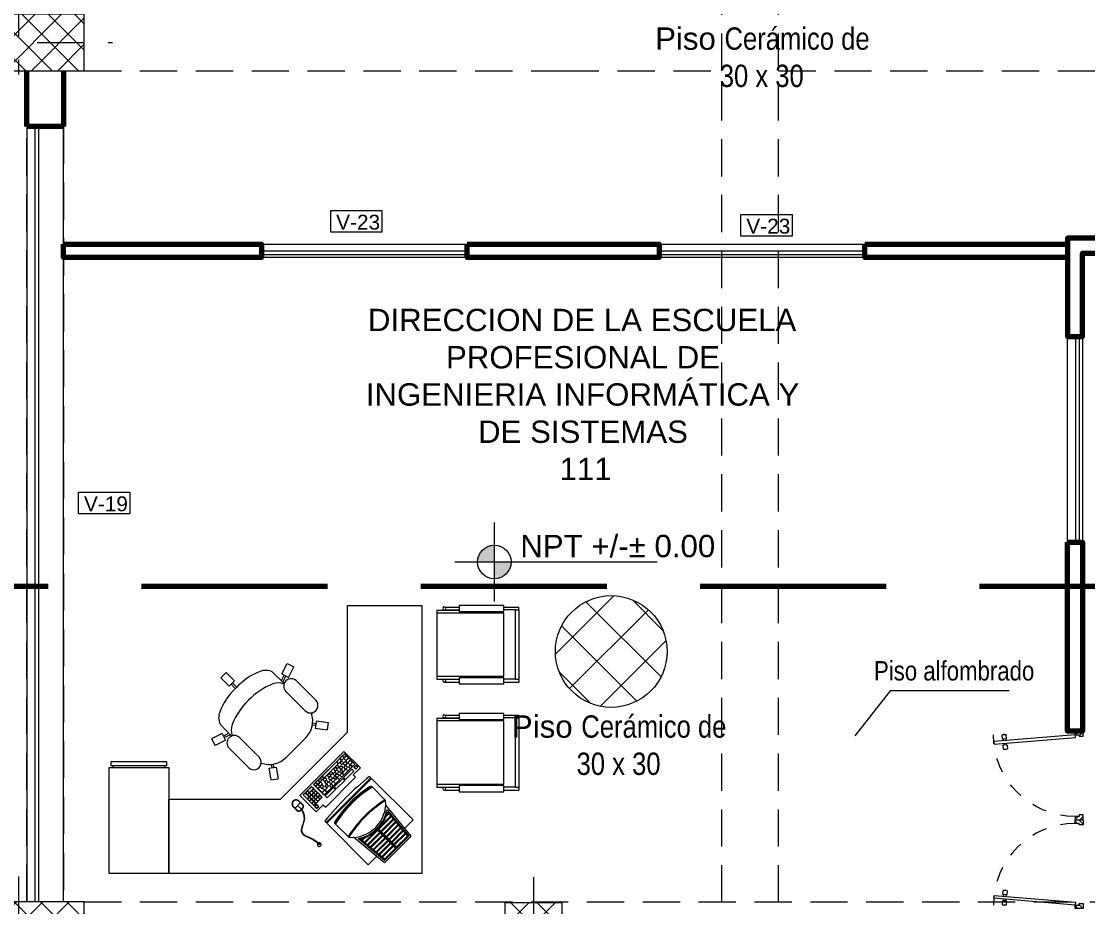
# Model space of a CAD drawing. Header units: inches. Extents: x 140 to 978, y -82 to 38.
# Drawn here: x 612.75 to 619.91, y 2.63 to 8.57 of the extents above; entities that cross this region are included whole.
import ezdxf

# ---------------------------------------------------------------- set-up
doc = ezdxf.new("R2010")
doc.units = ezdxf.units.IN
doc.header["$MEASUREMENT"] = 0
for name, pattern in [('CONTINUA', [0]), ('DASHDOT2', [12.7, 6.35, -3.175, 0, -3.175]), ('DASHED', [0.75, 0.5, -0.25]), ('DASHED2', [0.375, 0.25, -0.125])]:
    doc.linetypes.add(name, pattern=pattern)
doc.layers.get('0').update_dxf_attribs({"lineweight": 0})
for name, color, linetype, lineweight in [('UNSAAC-COLUMNA', 24, 'Continuous', 0), ('UNSAAC-COTA', 48, 'Continuous', 0), ('UNSAAC-EJE COLUMNA', 22, 'DASHDOT2', 0), ('UNSAAC-FACHADA(2DO PLANO)', 7, 'Continuous', 30), ('UNSAAC-LINEA DE CORTE', 7, 'Continuous', 70), ('UNSAAC-LLAMADOS', 88, 'Continuous', 0), ('UNSAAC-MUEBLE', 254, 'Continuous', 0), ('UNSAAC-MURETE', 146, 'Continuous', 20), ('UNSAAC-MUROS', 7, 'Continuous', 70), ('UNSAAC-PROYECCIONES', 38, 'DASHED2', 0), ('UNSAAC-TEXTOS', 250, 'Continuous', 0), ('UNSAAC-TEXTURAS', 250, 'Continuous', 0), ('UNSAAC-VANOS', 24, 'Continuous', 0)]:
    doc.layers.add(name, color=color, linetype=linetype, lineweight=lineweight)
doc.styles.add('5mm', font='GOTHIC.TTF', dxfattribs={"height": 5})
doc.styles.add('narrow', font='')
doc.styles.get("Standard").update_dxf_attribs({"font": 'arial.ttf'})
doc.styles.get('narrow').set_extended_font_data('Arial Narrow', italic=True)
doc.dimstyles.new('1EN75', dxfattribs={"dimtxt": 0.15, "dimasz": 0.06, "dimexe": 0.1, "dimexo": 0.15, "dimgap": 0.025, "dimtad": 1, "dimzin": 1, "dimdsep": 46, "dimtxsty": 'narrow', "dimblk": 'DOT', "dimcen": 0.1, "dimclrd": 256, "dimclre": 256, "dimclrt": 256, "dimaunit": 1, "dimadec": 3, "dimazin": 0, "dimtfac": 1, "dimtmove": 2, "dimatfit": 3, "dimldrblk": 'ARCHTICK', "dimfxl": 0.3, "dimfxlon": 1, "dimtolj": 1, "dimtzin": 0, "dimlwd": 0, "dimlwe": 0, "dimarcsym": 0})

# ---------------------------------------------------------------- blocks, each defined once
blk = doc.blocks.new('PRTX80')
at = {"layer": 'UNSAAC-TEXTOS'}
h = blk.add_hatch(dxfattribs=at)
h.set_pattern_fill('ANSI31', color=256, scale=0.01, style=0)
h.set_pattern_definition([(45, (-1.629623, -4.234902), (-0.02245064, 0.02245064), [])])
h.paths.add_polyline_path([(-0.755, 0.036), (-0.8, 0.036), (-0.8, -0.036), (-0.7685, -0.036), (-0.7685, 0), (-0.755, 0)])
h.paths.add_polyline_path([(0, 0.036), (-0.045, 0.036), (-0.045, 0), (-0.0315, 0), (-0.0315, -0.036), (0, -0.036)])
at = {"layer": 'UNSAAC-PROYECCIONES', "ltscale": 0.15}
blk.add_arc((-0.0315, -0.036), 0.737, 180, 270, dxfattribs=at)
at = {"layer": 'UNSAAC-TEXTOS'}
for p, q in [((-0.1655, -0.662), (-0.1661, -0.6694)), ((-0.1623, -0.6698), (-0.1661, -0.6694)), ((-0.1617, -0.6623), (-0.1655, -0.662)), ((-0.1608, -0.6511), (-0.1633, -0.681)), ((-0.1268, -0.6501), (-0.1567, -0.6476)), ((-0.1237, -0.6579), (-0.1256, -0.6803)), ((-0.1234, -0.6542), (-0.1237, -0.6579)), ((-0.1084, -0.6592), (-0.1237, -0.6579)), ((-0.0835, -0.6613), (-0.0682, -0.6625)), ((-0.0682, -0.6625), (-0.07, -0.685)), ((-0.0679, -0.6588), (-0.0682, -0.6625)), ((-0.0638, -0.6554), (-0.0339, -0.6579)), ((-0.0305, -0.6619), (-0.033, -0.6918)), ((-0.0314, -0.6731), (-0.0277, -0.6734)), ((-0.0277, -0.6734), (-0.0283, -0.6809)), ((-0.13, -0.6875), (-0.1599, -0.685)), ((-0.1256, -0.6803), (-0.1259, -0.6841)), ((-0.1103, -0.6816), (-0.1256, -0.6803)), ((-0.0854, -0.6837), (-0.07, -0.685)), ((-0.07, -0.685), (-0.0704, -0.6887)), ((-0.0669, -0.6927), (-0.037, -0.6952)), ((-0.032, -0.6806), (-0.0283, -0.6809))]:
    blk.add_line(p, q, dxfattribs=at)
for points in [[(-0.8, 0.036), (-0.755, 0.036), (-0.755, 0), (-0.7685, 0), (-0.7685, -0.036), (-0.8, -0.036), (-0.8, 0.036)], [(-0.045, 0.036), (0, 0.036), (0, -0.036), (-0.0315, -0.036), (-0.0315, 0), (-0.045, 0), (-0.045, 0.036)]]:
    blk.add_lwpolyline(points, dxfattribs=at)
blk.add_lwpolyline([(-0.0564, -0.0339), (-0.0315, -0.036), (-0.0925, -0.77), (-0.1175, -0.768)], close=True, dxfattribs=at)
for centre, start, end in [((-0.1571, -0.6514), 85.24616, 175.24616), ((-0.1272, -0.6539), 355.24616, 85.24616), ((-0.0641, -0.6591), 85.24616, 175.24616), ((-0.0342, -0.6616), 355.24616, 85.24616), ((-0.1595, -0.6813), 175.24616, 265.24616), ((-0.1296, -0.6838), 265.24616, 355.24616), ((-0.0666, -0.689), 175.24616, 265.24616), ((-0.0367, -0.6915), 265.24616, 355.24616)]:
    blk.add_arc(centre, 0.00375, start, end, dxfattribs=at)
blk = doc.blocks.new('A$C1DC20D96')
at = {"layer": 'UNSAAC-MUEBLE', "xscale": -1.167239801663273, "yscale": 1.167239801663273, "zscale": 1.167239801663273, "rotation": 180}
blk.add_blockref('PRTX80', (0, 0.034), dxfattribs=at)
blk = doc.blocks.new('c3')
at = {"layer": 'UNSAAC-TEXTURAS'}
h = blk.add_hatch(dxfattribs=at)
h.set_pattern_fill('ANSI37', color=256)
h.set_pattern_definition([(45, (-850.00334, -183.11182), (-0.088388348, 0.088388348), []), (135, (-850.00334, -183.11182), (-0.088388348, -0.088388348), [])])
h.paths.add_polyline_path([(0.1875, 0.43), (0, 0.43), (0, 0.215), (0.1875, 0.215)])
h.paths.add_polyline_path([(0.38, 0.3892), (0.375, 0.43), (0.1875, 0.43), (0.1875, 0.215), (0.38, 0.215)])
h.paths.add_polyline_path([(0.38, 0.215), (0.1875, 0.215), (0.1875, 0), (0.38, 0)])
h.paths.add_polyline_path([(0.1875, 0.215), (0, 0.215), (0, 0.0992), (0, 0), (0.1875, 0)])
at = {"layer": 'UNSAAC-COLUMNA'}
blk.add_lwpolyline([(0, 0.43), (0.38, 0.43), (0.38, 0), (0, 0)], close=True, dxfattribs=at)
at = {"layer": 'UNSAAC-EJE COLUMNA', "ltscale": 0.05}
for p, q in [((0.19, 0.6), (0.19, -0.17)), ((0.545, 0.215), (-0.17, 0.215))]:
    blk.add_line(p, q, dxfattribs=at)
blk = doc.blocks.new('cs1')
at = {"layer": 'UNSAAC-TEXTURAS'}
h = blk.add_hatch(dxfattribs=at)
h.set_pattern_fill('ANSI37', color=256)
h.paths.add_polyline_path([(850.0083, 169.826), (850.1983, 169.826), (850.1983, 170.266), (850.0083, 170.266)])
h.paths.add_polyline_path([(850.1983, 169.826), (850.3883, 169.826), (850.3883, 170.266), (850.1983, 170.266)])
h.paths.add_polyline_path([(850.3883, 169.826), (850.1983, 169.826), (850.1983, 169.386), (850.3883, 169.386)])
h.paths.add_polyline_path([(850.1983, 169.826), (850.0083, 169.826), (850.0083, 169.386), (850.1983, 169.386)])
at = {"layer": 'UNSAAC-COLUMNA'}
blk.add_lwpolyline([(850.3883, 169.386), (850.3883, 170.266), (850.0083, 170.266), (850.0083, 169.386)], close=True, dxfattribs=at)
at = {"layer": 'UNSAAC-EJE COLUMNA', "ltscale": 0.05}
for p, q in [((850.1983, 170.436), (850.1983, 169.196)), ((850.5583, 169.826), (849.8283, 169.826))]:
    blk.add_line(p, q, dxfattribs=at)
blk = doc.blocks.new('_Dot')
at = {"color": 0, "linetype": 'ByBlock', "lineweight": -2}
blk.add_line((-0.5, 0), (-1, 0), dxfattribs=at)
at = {"color": 0, "linetype": 'ByBlock', "const_width": 0.5}
blk.add_lwpolyline([(-0.25, 0, 1), (0.25, 0, 1)], format="xyb", close=True, dxfattribs=at)
blk = doc.blocks.new('*D774')
at = {"layer": 'Defpoints', "color": 0, "transparency": 16777216}
for p in [(607.3048, 7.8642), (612.7852, 7.8642), (612.2895, 2.6592)]:
    blk.add_point(p, dxfattribs=at)
at = {"layer": 'UNSAAC-COTA', "lineweight": 0, "transparency": 16777216}
for p, q in [((607.6048, 7.8642), (607.2048, 7.8642)), ((607.3048, 2.7192), (607.3048, 7.8042)), ((607.6048, 2.6592), (607.2048, 2.6592))]:
    blk.add_line(p, q, dxfattribs=at)
at = {"layer": 'UNSAAC-COTA', "lineweight": 0, "transparency": 16777216, "xscale": 0.06, "yscale": 0.06, "zscale": 0.06}
for p, rotation in [((607.3048, 7.8642), 90), ((607.3048, 2.6592), 270)]:
    blk.add_blockref('_Dot', p, dxfattribs=dict(at, rotation=rotation))
at = {"layer": 'UNSAAC-COTA', "transparency": 16777216, "insert": (607.2032, 5.2617), "char_height": 0.15, "attachment_point": 5, "rotation": 90, "style": 'narrow'}
blk.add_mtext('\\A1;5.21', dxfattribs=at)
blk = doc.blocks.new('_ArchTick')
at = {"layer": 'UNSAAC-FACHADA(2DO PLANO)', "color": 0, "const_width": 0.15}
blk.add_lwpolyline([(-0.5, -0.5), (0.5, 0.5)], dxfattribs=at)
blk = doc.blocks.new('*D775')
at = {"layer": 'Defpoints', "color": 0, "transparency": 16777216}
for p in [(607.3048, 8.2392), (612.2895, 8.2392), (612.7852, 7.8642)]:
    blk.add_point(p, dxfattribs=at)
at = {"layer": 'UNSAAC-COTA', "lineweight": 0, "transparency": 16777216}
for p, q in [((607.6048, 8.2392), (607.2048, 8.2392)), ((607.3048, 7.9242), (607.3048, 8.1792)), ((607.6048, 7.8642), (607.2048, 7.8642))]:
    blk.add_line(p, q, dxfattribs=at)
at = {"layer": 'UNSAAC-COTA', "lineweight": 0, "transparency": 16777216, "xscale": 0.06, "yscale": 0.06, "zscale": 0.06}
for p, rotation in [((607.3048, 8.2392), 90), ((607.3048, 7.8642), 270)]:
    blk.add_blockref('_Dot', p, dxfattribs=dict(at, rotation=rotation))
at = {"layer": 'UNSAAC-COTA', "transparency": 16777216, "insert": (607.2032, 8.0517), "char_height": 0.15, "attachment_point": 5, "rotation": 90, "style": 'narrow'}
blk.add_mtext('\\A1;0.38', dxfattribs=at)
blk = doc.blocks.new('*D724')
at = {"layer": 'Defpoints', "color": 0, "transparency": 16777216}
for p in [(605.9048, 22.4692), (617.4452, 22.4692), (615.9952, -11.5008)]:
    blk.add_point(p, dxfattribs=at)
at = {"layer": 'UNSAAC-COTA', "lineweight": 0, "transparency": 16777216}
for p, q in [((606.2048, 22.4692), (605.8048, 22.4692)), ((605.9048, -11.4408), (605.9048, 22.4092)), ((606.2048, -11.5008), (605.8048, -11.5008))]:
    blk.add_line(p, q, dxfattribs=at)
at = {"layer": 'UNSAAC-COTA', "lineweight": 0, "transparency": 16777216, "xscale": 0.06, "yscale": 0.06, "zscale": 0.06}
for p, rotation in [((605.9048, 22.4692), 90), ((605.9048, -11.5008), 270)]:
    blk.add_blockref('_Dot', p, dxfattribs=dict(at, rotation=rotation))
at = {"layer": 'UNSAAC-COTA', "transparency": 16777216, "insert": (605.8032, 5.4842), "char_height": 0.15, "attachment_point": 5, "rotation": 90, "style": 'narrow'}
blk.add_mtext('\\A1;33.97', dxfattribs=at)
blk = doc.blocks.new('npt')
at = {"layer": 'UNSAAC-TEXTOS'}
h = blk.add_hatch(color=0, dxfattribs=at)
h.dxf.hatch_style = 1
h.paths.add_polyline_path([(0.0522, 0), (0, 0), (0, -0.0522, 0.414214)])
h.paths.add_polyline_path([(0, 0.0522, 0.414214), (-0.0522, 0), (0, 0)])
at = {"layer": 'UNSAAC-TEXTOS', "color": 0}
for p, q in [((0, -0.1228), (0, 0.1228)), ((-0.1228, 0), (0.507, 0))]:
    blk.add_line(p, q, dxfattribs=at)
blk.add_circle((0, 0), 0.0522, dxfattribs=at)
blk = doc.blocks.new('VIGA')
at = {"layer": 'UNSAAC-PROYECCIONES'}
for p, q in [((1089.1967, 93.7341), (1089.1967, 98.5304)), ((1089.5767, 93.7341), (1089.5767, 98.5304)), ((1084.5316, 88.1541), (1084.5316, 93.7341)), ((1084.7766, 93.7341), (1084.7766, 88.1541)), ((1084.9158, 93.7341), (1088.1216, 93.7341)), ((1088.1216, 93.7341), (1089.1967, 93.7341)), ((1089.1967, 88.1499), (1089.1967, 93.7341)), ((1089.5767, 93.7341), (1093.1966, 93.7341)), ((1089.5767, 88.1499), (1089.5767, 93.7341)), ((1084.9158, 88.1541), (1093.1966, 88.1541))]:
    blk.add_line(p, q, dxfattribs=at)
blk = doc.blocks.new('A$C4BD35AAB')
at = {"layer": 'UNSAAC-MUEBLE'}
h = blk.add_hatch(dxfattribs=at)
h.set_pattern_fill('PLAST', color=256, scale=0.1, angle=135, style=0)
edge = h.paths.add_edge_path()
edge.add_line((-0.1786, 1.93), (-0.2522, 2.0036))
edge.add_line((-0.2522, 2.0036), (-0.4155, 1.8685))
edge.add_ellipse((-0.4725, 1.6275), major_axis=(0.1751, -0.1751), ratio=1, start_angle=91.40639, end_angle=121.69239, ccw=False)
edge.add_line((-0.3018, 1.8068), (-0.1786, 1.93))
h = blk.add_hatch(dxfattribs=at)
h.set_pattern_fill('PLAST', color=256, scale=0.1, angle=135, style=0)
edge = h.paths.add_edge_path()
edge.add_line((-0.17, 1.9214), (-0.0964, 1.8478))
edge.add_line((-0.0964, 1.8478), (-0.2315, 1.6845))
edge.add_ellipse((-0.4725, 1.6275), major_axis=(0.1751, -0.1751), ratio=1, start_angle=58.30761, end_angle=88.59361)
edge.add_line((-0.2932, 1.7982), (-0.17, 1.9214))
for p, q in [((-1.7889, 2.65), (-1.7889, 2.75)), ((-1.7707, 2.75), (-1.7889, 2.75)), ((-1.7707, 2.75), (-1.3043, 2.75)), ((-1.7707, 2.7289), (-1.7707, 2.75)), ((-1.3043, 2.7289), (-1.7707, 2.7289)), ((-1.7707, 2.7289), (-1.7707, 2.65)), ((-1.3043, 2.7289), (-1.3043, 2.75)), ((-1.3043, 2.75), (-1.2861, 2.75)), ((-1.3043, 2.7289), (-1.3043, 2.65)), ((-1.2861, 2.65), (-1.2861, 2.75)), ((-1.0639, 2.65), (-1.0639, 2.75)), ((-1.0457, 2.75), (-1.0639, 2.75)), ((-1.0457, 2.75), (-0.5793, 2.75)), ((-1.0457, 2.7289), (-1.0457, 2.75)), ((-0.5793, 2.7289), (-1.0457, 2.7289)), ((-1.0457, 2.7289), (-1.0457, 2.65)), ((-0.5793, 2.7289), (-0.5793, 2.75)), ((-0.5793, 2.75), (-0.5611, 2.75)), ((-0.5793, 2.7289), (-0.5793, 2.65)), ((-0.5611, 2.65), (-0.5611, 2.75)), ((-1.7596, 2.65), (-1.8, 2.65)), ((-1.8, 2.65), (-1.8, 2.35)), ((-1.7596, 2.35), (-1.7596, 2.65)), ((-1.3255, 2.65), (-1.7495, 2.65)), ((-1.7495, 2.65), (-1.7495, 2.2)), ((-1.3255, 2.2), (-1.3255, 2.65)), ((-1.275, 2.65), (-1.3154, 2.65)), ((-1.3154, 2.65), (-1.3154, 2.35)), ((-1.275, 2.35), (-1.275, 2.65)), ((-1.0346, 2.65), (-1.075, 2.65)), ((-1.075, 2.65), (-1.075, 2.35)), ((-1.0346, 2.35), (-1.0346, 2.65)), ((-0.6005, 2.65), (-1.0245, 2.65)), ((-1.0245, 2.65), (-1.0245, 2.2)), ((-0.6005, 2.2), (-0.6005, 2.65)), ((-0.55, 2.65), (-0.5904, 2.65)), ((-0.5904, 2.65), (-0.5904, 2.35)), ((-0.55, 2.35), (-0.55, 2.65)), ((-1.8, 2.35), (-1.7596, 2.35)), ((-1.7889, 2.2524), (-1.7889, 2.35)), ((-1.7707, 2.2524), (-1.7707, 2.35)), ((-1.7687, 2.2), (-1.7687, 2.35)), ((-1.3154, 2.35), (-1.275, 2.35)), ((-1.3063, 2.2), (-1.3063, 2.35)), ((-1.3043, 2.2524), (-1.3043, 2.35)), ((-1.2861, 2.2524), (-1.2861, 2.35)), ((-1.075, 2.35), (-1.0346, 2.35)), ((-1.0639, 2.2524), (-1.0639, 2.35)), ((-1.0457, 2.2524), (-1.0457, 2.35)), ((-1.0437, 2.2), (-1.0437, 2.35)), ((-0.5904, 2.35), (-0.55, 2.35)), ((-0.5813, 2.2), (-0.5813, 2.35)), ((-0.5793, 2.2524), (-0.5793, 2.35)), ((-0.5611, 2.2524), (-0.5611, 2.35)), ((-1.7687, 2.2), (-1.7495, 2.2)), ((-1.7495, 2.2), (-1.3255, 2.2)), ((-1.3255, 2.2), (-1.3063, 2.2)), ((-1.0437, 2.2), (-1.0245, 2.2)), ((-1.0245, 2.2), (-0.6005, 2.2)), ((-0.6005, 2.2), (-0.5813, 2.2)), ((-0.251, 2.0282), (-0.4586, 1.8565)), ((-0.0718, 1.849), (-0.251, 2.0282)), ((-0.1786, 1.93), (-0.3018, 1.8068)), ((-0.17, 1.93), (-0.3017, 1.7983)), ((-0.17, 1.9214), (-0.2932, 1.7982)), ((-0.4914, 1.8561), (-0.584, 1.7635)), ((-0.0718, 1.849), (-0.2435, 1.6414)), ((-0.584, 1.7635), (-0.584, 1.7529)), ((-0.7106, 1.6864), (-0.8205, 1.5765)), ((-0.8051, 1.5791), (-0.7338, 1.6504)), ((-0.7338, 1.649), (-0.7472, 1.6357)), ((-0.7338, 1.6504), (-0.5273, 1.444)), ((-0.7183, 1.6335), (-0.7338, 1.649)), ((-0.7277, 1.6565), (-0.7142, 1.6701)), ((-0.7136, 1.6424), (-0.7277, 1.6565)), ((-0.7142, 1.6686), (-0.7263, 1.6565)), ((-0.7263, 1.6565), (-0.7136, 1.6438)), ((-0.7142, 1.6701), (-0.7001, 1.6559)), ((-0.7015, 1.6559), (-0.7142, 1.6686)), ((-0.7136, 1.6438), (-0.7015, 1.6559)), ((-0.7001, 1.6559), (-0.7136, 1.6424)), ((-0.6625, 1.6383), (-0.7106, 1.6864)), ((-0.6463, 1.6545), (-0.6625, 1.6383)), ((-0.4455, 1.4537), (-0.6463, 1.6545)), ((-0.5235, 1.2795), (-0.8205, 1.5765)), ((-0.5987, 1.3727), (-0.8051, 1.5791)), ((-0.791, 1.5919), (-0.8037, 1.5791)), ((-0.8037, 1.5791), (-0.791, 1.5664)), ((-0.7783, 1.5791), (-0.791, 1.5919)), ((-0.791, 1.5664), (-0.7783, 1.5791)), ((-0.7768, 1.606), (-0.7896, 1.5933)), ((-0.7896, 1.5933), (-0.7726, 1.5763)), ((-0.7768, 1.5777), (-0.7896, 1.565)), ((-0.7599, 1.589), (-0.7768, 1.606)), ((-0.7613, 1.5622), (-0.7768, 1.5777)), ((-0.7627, 1.6201), (-0.7754, 1.6074)), ((-0.7754, 1.6074), (-0.7542, 1.5862)), ((-0.7726, 1.5763), (-0.7599, 1.589)), ((-0.7415, 1.5989), (-0.7627, 1.6201)), ((-0.7486, 1.6342), (-0.7613, 1.6216)), ((-0.7613, 1.6216), (-0.7429, 1.6032)), ((-0.7542, 1.5862), (-0.7415, 1.5989)), ((-0.7401, 1.5975), (-0.7528, 1.5848)), ((-0.7528, 1.5848), (-0.7401, 1.5721)), ((-0.7302, 1.6158), (-0.7486, 1.6342)), ((-0.7472, 1.6357), (-0.7316, 1.6201)), ((-0.7302, 1.6158), (-0.7429, 1.6032)), ((-0.7274, 1.5848), (-0.7401, 1.5975)), ((-0.7401, 1.5721), (-0.7274, 1.5848)), ((-0.7316, 1.6201), (-0.7183, 1.6335)), ((-0.7302, 1.6187), (-0.7168, 1.6321)), ((-0.7302, 1.6187), (-0.7175, 1.606)), ((-0.7147, 1.6003), (-0.7273, 1.5876)), ((-0.7273, 1.5876), (-0.7146, 1.5749)), ((-0.7175, 1.606), (-0.7041, 1.6193)), ((-0.7041, 1.6193), (-0.7168, 1.6321)), ((-0.7019, 1.5876), (-0.7147, 1.6003)), ((-0.7019, 1.5876), (-0.7146, 1.5749)), ((-0.7019, 1.5904), (-0.6886, 1.6038)), ((-0.7019, 1.5904), (-0.6892, 1.5777)), ((-0.7009, 1.6297), (-0.6873, 1.6432)), ((-0.6443, 1.5731), (-0.7009, 1.6297)), ((-0.6878, 1.5763), (-0.6751, 1.5635)), ((-0.6873, 1.6432), (-0.6308, 1.5866)), ((-0.6751, 1.5635), (-0.6617, 1.5769)), ((-0.6736, 1.5621), (-0.6603, 1.5755)), ((-0.6475, 1.5628), (-0.6603, 1.5755)), ((-0.6308, 1.5866), (-0.6443, 1.5731)), ((-0.6258, 1.5817), (-0.5692, 1.5251)), ((-0.3365, 1.516), (-0.2439, 1.6086)), ((-0.7896, 1.565), (-0.774, 1.5494)), ((-0.774, 1.5494), (-0.7613, 1.5622)), ((-0.7599, 1.5607), (-0.7726, 1.548)), ((-0.7726, 1.548), (-0.6552, 1.4306)), ((-0.6425, 1.4434), (-0.7599, 1.5607)), ((-0.7443, 1.5735), (-0.757, 1.5607)), ((-0.757, 1.5607), (-0.7443, 1.548)), ((-0.75, 1.5254), (-0.7372, 1.5381)), ((-0.7316, 1.5607), (-0.7443, 1.5735)), ((-0.7443, 1.548), (-0.7316, 1.5607)), ((-0.716, 1.5452), (-0.7288, 1.5325)), ((-0.7288, 1.5325), (-0.716, 1.5197)), ((-0.7118, 1.5692), (-0.7245, 1.5565)), ((-0.7245, 1.5565), (-0.7118, 1.5438)), ((-0.7033, 1.5325), (-0.716, 1.5452)), ((-0.716, 1.5197), (-0.7033, 1.5325)), ((-0.7019, 1.531), (-0.7146, 1.5183)), ((-0.7146, 1.5183), (-0.7019, 1.5056)), ((-0.6991, 1.5565), (-0.7118, 1.5692)), ((-0.7118, 1.5438), (-0.6991, 1.5565)), ((-0.6892, 1.5183), (-0.7019, 1.531)), ((-0.7019, 1.5056), (-0.6892, 1.5183)), ((-0.6864, 1.572), (-0.6991, 1.5593)), ((-0.6991, 1.5593), (-0.6863, 1.5466)), ((-0.6835, 1.5409), (-0.6962, 1.5282)), ((-0.6962, 1.5282), (-0.6835, 1.5155)), ((-0.6737, 1.5593), (-0.6864, 1.572)), ((-0.6737, 1.5593), (-0.6863, 1.5466)), ((-0.6708, 1.5282), (-0.6835, 1.5409)), ((-0.6835, 1.5155), (-0.6708, 1.5282)), ((-0.6694, 1.5268), (-0.6821, 1.5141)), ((-0.6821, 1.5141), (-0.6694, 1.5013)), ((-0.6736, 1.5621), (-0.6609, 1.5494)), ((-0.6581, 1.5437), (-0.6708, 1.531)), ((-0.6708, 1.531), (-0.6581, 1.5183)), ((-0.6567, 1.514), (-0.6694, 1.5268)), ((-0.6694, 1.5013), (-0.6567, 1.514)), ((-0.6609, 1.5494), (-0.6475, 1.5628)), ((-0.6454, 1.531), (-0.6581, 1.5437)), ((-0.6454, 1.531), (-0.6581, 1.5183)), ((-0.644, 1.5296), (-0.6566, 1.5169)), ((-0.6566, 1.5169), (-0.6439, 1.5042)), ((-0.6454, 1.5338), (-0.632, 1.5472)), ((-0.6454, 1.5338), (-0.6326, 1.5211)), ((-0.6312, 1.5169), (-0.644, 1.5296)), ((-0.6312, 1.5169), (-0.6439, 1.5042)), ((-0.5828, 1.5116), (-0.6393, 1.5681)), ((-0.6312, 1.5197), (-0.6185, 1.507)), ((-0.6185, 1.507), (-0.6051, 1.5203)), ((-0.5896, 1.5048), (-0.6029, 1.4914)), ((-0.5768, 1.4921), (-0.5896, 1.5048)), ((-0.5212, 1.4501), (-0.5778, 1.5066)), ((-0.5643, 1.5201), (-0.5077, 1.4636)), ((-0.3365, 1.516), (-0.3471, 1.516)), ((-1.0266, 1.3917), (-1.014, 1.4707)), ((-1.014, 1.4707), (-0.9647, 1.4629)), ((-0.9772, 1.3839), (-0.9647, 1.4629)), ((-0.6736, 1.5028), (-0.6863, 1.49)), ((-0.6863, 1.49), (-0.6736, 1.4773)), ((-0.6609, 1.49), (-0.6736, 1.5028)), ((-0.6736, 1.4773), (-0.6609, 1.49)), ((-0.6595, 1.4886), (-0.6722, 1.4759)), ((-0.6722, 1.4759), (-0.6595, 1.4632)), ((-0.6467, 1.4759), (-0.6595, 1.4886)), ((-0.6595, 1.4632), (-0.6467, 1.4759)), ((-0.6552, 1.4306), (-0.6425, 1.4434)), ((-0.6411, 1.4985), (-0.6538, 1.4858)), ((-0.6538, 1.4858), (-0.6411, 1.4731)), ((-0.6411, 1.4419), (-0.6538, 1.4292)), ((-0.6312, 1.4603), (-0.6439, 1.4476)), ((-0.6439, 1.4476), (-0.6312, 1.4349)), ((-0.6284, 1.4858), (-0.6411, 1.4985)), ((-0.6411, 1.4731), (-0.6284, 1.4858)), ((-0.6284, 1.4292), (-0.6411, 1.4419)), ((-0.6185, 1.4476), (-0.6312, 1.4603)), ((-0.6312, 1.4349), (-0.6185, 1.4476)), ((-0.6157, 1.5013), (-0.6284, 1.4886)), ((-0.6284, 1.4886), (-0.6156, 1.4759)), ((-0.6128, 1.4702), (-0.6255, 1.4575)), ((-0.6255, 1.4575), (-0.6128, 1.4448)), ((-0.6029, 1.4886), (-0.6157, 1.5013)), ((-0.6029, 1.4886), (-0.6156, 1.4759)), ((-0.6029, 1.432), (-0.6156, 1.4193)), ((-0.6001, 1.4575), (-0.6128, 1.4702)), ((-0.6128, 1.4448), (-0.6001, 1.4575)), ((-0.6029, 1.4914), (-0.5902, 1.4787)), ((-0.5859, 1.4151), (-0.6029, 1.432)), ((-0.5874, 1.473), (-0.6001, 1.4603)), ((-0.6001, 1.4603), (-0.5873, 1.4476)), ((-0.5273, 1.444), (-0.5987, 1.3727)), ((-0.5845, 1.4419), (-0.5972, 1.4292)), ((-0.5902, 1.4787), (-0.5768, 1.4921)), ((-0.5747, 1.4603), (-0.5874, 1.473)), ((-0.5747, 1.4603), (-0.5873, 1.4476)), ((-0.5718, 1.4292), (-0.5845, 1.4419)), ((-0.5747, 1.4631), (-0.5619, 1.4504)), ((-0.5592, 1.4447), (-0.5718, 1.432)), ((-0.5718, 1.432), (-0.569, 1.4292)), ((-0.5619, 1.4504), (-0.5485, 1.4638)), ((-0.5471, 1.4624), (-0.5605, 1.449)), ((-0.5605, 1.449), (-0.5421, 1.4306)), ((-0.5436, 1.4291), (-0.5592, 1.4447)), ((-0.5287, 1.444), (-0.5471, 1.4624)), ((-0.5421, 1.4306), (-0.5287, 1.444)), ((-0.5077, 1.4636), (-0.5212, 1.4501)), ((-0.4617, 1.4375), (-0.4455, 1.4537)), ((-0.4136, 1.3894), (-0.4617, 1.4375)), ((-1.1639, 1.3874), (-1.2938, 1.2575)), ((-1.0266, 1.3917), (-0.9772, 1.3839)), ((-1.0117, 1.3662), (-1.0078, 1.3888)), ((-0.9992, 1.3647), (-0.9959, 1.3869)), ((-0.6538, 1.4292), (-0.6411, 1.4165)), ((-0.6411, 1.4165), (-0.6284, 1.4292)), ((-0.6269, 1.4278), (-0.6397, 1.4151)), ((-0.6397, 1.4151), (-0.6269, 1.4023)), ((-0.6142, 1.4151), (-0.6269, 1.4278)), ((-0.6269, 1.4023), (-0.6142, 1.4151)), ((-0.6128, 1.4137), (-0.6255, 1.4009)), ((-0.6255, 1.4009), (-0.6128, 1.3882)), ((-0.6156, 1.4193), (-0.5987, 1.4023)), ((-0.6001, 1.4009), (-0.6128, 1.4137)), ((-0.6128, 1.3882), (-0.6001, 1.4009)), ((-0.5987, 1.3995), (-0.6114, 1.3868)), ((-0.6114, 1.3868), (-0.5987, 1.3741)), ((-0.5987, 1.4023), (-0.5859, 1.4151)), ((-0.5859, 1.3868), (-0.5987, 1.3995)), ((-0.5987, 1.3741), (-0.5859, 1.3868)), ((-0.5972, 1.4292), (-0.5845, 1.4165)), ((-0.5845, 1.4137), (-0.5972, 1.4009)), ((-0.5972, 1.4009), (-0.5845, 1.3882)), ((-0.5845, 1.3585), (-0.5132, 1.4298)), ((-0.5845, 1.4165), (-0.5718, 1.4292)), ((-0.5718, 1.4009), (-0.5845, 1.4137)), ((-0.5845, 1.3882), (-0.5718, 1.4009)), ((-0.569, 1.4292), (-0.5831, 1.4151)), ((-0.5831, 1.4151), (-0.5704, 1.4023)), ((-0.5704, 1.3712), (-0.5831, 1.3585)), ((-0.5704, 1.4023), (-0.5436, 1.4291)), ((-0.5435, 1.3444), (-0.5704, 1.3712)), ((-0.5562, 1.3854), (-0.569, 1.3727)), ((-0.569, 1.3727), (-0.5562, 1.3599)), ((-0.5435, 1.3727), (-0.5562, 1.3854)), ((-0.5562, 1.3599), (-0.5435, 1.3727)), ((-0.5421, 1.3995), (-0.5548, 1.3868)), ((-0.5548, 1.3868), (-0.5421, 1.3741)), ((-0.5421, 1.3712), (-0.5548, 1.3585)), ((-0.5294, 1.3868), (-0.5421, 1.3995)), ((-0.5421, 1.3741), (-0.5294, 1.3868)), ((-0.5294, 1.3585), (-0.5421, 1.3712)), ((-0.528, 1.4136), (-0.5407, 1.4009)), ((-0.5407, 1.4009), (-0.5279, 1.3882)), ((-0.528, 1.3853), (-0.5407, 1.3727)), ((-0.5407, 1.3727), (-0.5279, 1.3599)), ((-0.5153, 1.4009), (-0.528, 1.4136)), ((-0.5152, 1.3726), (-0.528, 1.3853)), ((-0.5279, 1.3882), (-0.5153, 1.4009)), ((-0.4566, 1.3733), (-0.5279, 1.3019)), ((-0.5279, 1.3599), (-0.5152, 1.3726)), ((-0.5132, 1.4284), (-0.5266, 1.415)), ((-0.5266, 1.415), (-0.5138, 1.4023)), ((-0.5139, 1.3995), (-0.5265, 1.3868)), ((-0.5265, 1.3868), (-0.5138, 1.3741)), ((-0.5138, 1.3712), (-0.5265, 1.3585)), ((-0.5235, 1.2795), (-0.4136, 1.3894)), ((-0.5011, 1.3867), (-0.5139, 1.3995)), ((-0.5138, 1.4023), (-0.5005, 1.4157)), ((-0.5138, 1.3741), (-0.5011, 1.3867)), ((-0.5011, 1.3585), (-0.5138, 1.3712)), ((-0.5132, 1.4298), (-0.4566, 1.3733)), ((-0.5005, 1.4157), (-0.5132, 1.4284)), ((-0.4991, 1.4143), (-0.5124, 1.4009)), ((-0.5124, 1.4009), (-0.4997, 1.3882)), ((-0.4997, 1.3853), (-0.5124, 1.3727)), ((-0.5124, 1.3727), (-0.4997, 1.3599)), ((-0.4997, 1.3882), (-0.4863, 1.4015)), ((-0.487, 1.3726), (-0.4997, 1.3853)), ((-0.4997, 1.3599), (-0.487, 1.3726)), ((-0.4863, 1.4015), (-0.4991, 1.4143)), ((-0.4849, 1.4001), (-0.4983, 1.3868)), ((-0.4983, 1.3868), (-0.4856, 1.374)), ((-0.4856, 1.3712), (-0.4982, 1.3585)), ((-0.4856, 1.374), (-0.4722, 1.3874)), ((-0.4728, 1.3585), (-0.4856, 1.3712)), ((-0.4722, 1.3874), (-0.4849, 1.4001)), ((-0.4708, 1.386), (-0.4841, 1.3726)), ((-0.4841, 1.3726), (-0.4714, 1.3599)), ((-0.4714, 1.3599), (-0.458, 1.3733)), ((-0.458, 1.3733), (-0.4708, 1.386)), ((-0.4647, 1.3935), (-0.4512, 1.407)), ((-0.4505, 1.3794), (-0.4647, 1.3935)), ((-0.4512, 1.4056), (-0.4633, 1.3935)), ((-0.4633, 1.3935), (-0.4505, 1.3808)), ((-0.4512, 1.407), (-0.437, 1.3929)), ((-0.4384, 1.3929), (-0.4512, 1.4056)), ((-0.437, 1.3929), (-0.4505, 1.3794)), ((-0.4505, 1.3808), (-0.4384, 1.3929)), ((-1.0931, 1.3167), (-1.2231, 1.1868)), ((-0.8453, 1.254), (-0.9107, 1.3194)), ((-0.5279, 1.3019), (-0.5845, 1.3585)), ((-0.5831, 1.3585), (-0.5562, 1.3316)), ((-0.5562, 1.3316), (-0.5435, 1.3444)), ((-0.5548, 1.3585), (-0.5421, 1.3458)), ((-0.5421, 1.343), (-0.5548, 1.3302)), ((-0.5548, 1.3302), (-0.5421, 1.3175)), ((-0.5421, 1.3458), (-0.5294, 1.3585)), ((-0.5294, 1.3302), (-0.5421, 1.343)), ((-0.5421, 1.3175), (-0.5294, 1.3302)), ((-0.5279, 1.3571), (-0.5407, 1.3444)), ((-0.5407, 1.3444), (-0.5279, 1.3316)), ((-0.5138, 1.343), (-0.5407, 1.3161)), ((-0.5407, 1.3161), (-0.5279, 1.3034)), ((-0.5152, 1.3444), (-0.5279, 1.3571)), ((-0.5279, 1.3316), (-0.5152, 1.3444)), ((-0.5279, 1.3034), (-0.5011, 1.3302)), ((-0.5265, 1.3585), (-0.5138, 1.3458)), ((-0.5138, 1.3458), (-0.5011, 1.3585)), ((-0.5011, 1.3302), (-0.5138, 1.343)), ((-0.4997, 1.3571), (-0.5124, 1.3444)), ((-0.5124, 1.3444), (-0.4997, 1.3316)), ((-0.487, 1.3443), (-0.4997, 1.3571)), ((-0.4997, 1.3316), (-0.487, 1.3443)), ((-0.4982, 1.3585), (-0.4855, 1.3458)), ((-0.4855, 1.3458), (-0.4728, 1.3585)), ((-0.433, 1.2903), (-0.4578, 1.2656)), ((-1.4112, 1.1954), (-1.3882, 1.2398)), ((-1.3172, 1.2031), (-1.3882, 1.2398)), ((-0.8453, 1.254), (-0.7799, 1.1886)), ((-0.4755, 1.2833), (-0.4401, 1.2479)), ((-1.3401, 1.1587), (-1.4112, 1.1954)), ((-1.3546, 1.0953), (-1.2769, 1.1757)), ((-1.3401, 1.1587), (-1.3172, 1.2031)), ((-1.2959, 1.1561), (-1.3312, 1.1759)), ((-1.2855, 1.1668), (-1.3257, 1.1866)), ((-0.7347, 1.1002), (-0.7125, 1.1034)), ((-0.7332, 1.0877), (-0.7106, 1.0916)), ((-0.7155, 1.1222), (-0.6364, 1.1347)), ((-0.7076, 1.0728), (-0.7155, 1.1222)), ((-0.7076, 1.0728), (-0.6286, 1.0853)), ((-0.6286, 1.0853), (-0.6364, 1.1347)), ((-0.7826, 1.0062), (-0.9126, 0.8763)), ((-0.7119, 0.9355), (-0.8418, 0.8056)), ((-1.2937, 0.8411), (-1.3503, 0.7846)), ((-1.2583, 0.8058), (-1.3149, 0.7492)), ((-1.2583, 0.8058), (-1.2937, 0.8411)), ((-1.2521, 0.8566), (-1.2803, 0.8277)), ((-1.2421, 0.8467), (-1.2718, 0.8192)), ((-1.0041, 0.7448), (-0.9237, 0.8225)), ((-0.9433, 0.8035), (-0.9234, 0.7682)), ((-0.9326, 0.8138), (-0.9128, 0.7737)), ((-1.3149, 0.7492), (-1.3503, 0.7846)), ((-0.9407, 0.7592), (-0.8963, 0.7822)), ((-0.9407, 0.7592), (-0.904, 0.6882)), ((-0.8963, 0.7822), (-0.8596, 0.7111)), ((-0.904, 0.6882), (-0.8596, 0.7111))]:
    blk.add_line(p, q, dxfattribs=at)
for points in [[(-1.7697, 2.25), (-1.7727, 2.2571), (-1.7798, 2.26), (-1.7869, 2.2571), (-1.7899, 2.25), (-1.7869, 2.2429), (-1.7798, 2.24), (-1.7727, 2.2429)], [(-1.2851, 2.25), (-1.2881, 2.2571), (-1.2952, 2.26), (-1.3023, 2.2571), (-1.3053, 2.25), (-1.3023, 2.2429), (-1.2952, 2.24), (-1.2881, 2.2429)], [(-1.0447, 2.25), (-1.0477, 2.2571), (-1.0548, 2.26), (-1.0619, 2.2571), (-1.0649, 2.25), (-1.0619, 2.2429), (-1.0548, 2.24), (-1.0477, 2.2429)], [(-0.5601, 2.25), (-0.5631, 2.2571), (-0.5702, 2.26), (-0.5773, 2.2571), (-0.5803, 2.25), (-0.5773, 2.2429), (-0.5702, 2.24), (-0.5631, 2.2429)], [(-1.8, 2.1), (0, 2.1), (0, 0.4), (-0.5, 0.4), (-0.5, 1.15), (-0.95, 1.6), (-1.8, 1.6)], [(-0.6343, 1.7574), (-0.6387, 1.753), (-0.347, 1.4613), (-0.3426, 1.4657)], [(-0.7142, 1.6701), (-0.7001, 1.6559), (-0.7136, 1.6424), (-0.7277, 1.6565)], [(-0.6873, 1.6432), (-0.6308, 1.5866), (-0.6443, 1.5731), (-0.7009, 1.6297)], [(-0.6258, 1.5817), (-0.5692, 1.5251), (-0.5828, 1.5116), (-0.6393, 1.5681)], [(-0.5643, 1.5201), (-0.5077, 1.4636), (-0.5212, 1.4501), (-0.5778, 1.5066)], [(-0.4512, 1.407), (-0.4647, 1.3935), (-0.4505, 1.3794), (-0.437, 1.3929)], [(0, 0), (-0.7125, 0), (-0.7125, 0.4), (0, 0.4)]]:
    blk.add_lwpolyline(points, close=True, dxfattribs=at)
for points in [[(-0.3042, 1.9842), (-0.3603, 2.0402), (-0.6387, 1.7618), (-0.3382, 1.4613), (-0.0598, 1.7397), (-0.1158, 1.7958)], [(-0.7125, 0.375), (-0.725, 0.375), (-0.725, 0.3875), (-0.75, 0.3875), (-0.75, 0.0125), (-0.725, 0.0125), (-0.725, 0.025), (-0.7125, 0.025), (-0.725, 0.025), (-0.725, 0.375)]]:
    blk.add_lwpolyline(points, dxfattribs=at)
for points in [[(-0.0882, 1.8482), (-0.2349, 1.6709, 0.311933), (-0.4291, 1.8651), (-0.2518, 2.0118)], [(-0.3514, 1.448), (-0.3426, 1.4569), (-0.6431, 1.7574), (-0.652, 1.7486, 0.058824)], [(-0.4489, 1.2355), (-0.4224, 1.262, 0.414214), (-0.4224, 1.2833), (-0.4401, 1.3009, 0.414214), (-0.4613, 1.3009), (-0.4878, 1.2744, 0.414214), (-0.4878, 1.2355, 0.414214)], [(-0.4507, 1.2373), (-0.4242, 1.2638, 0.414214), (-0.4242, 1.2815), (-0.4419, 1.2992, 0.414214), (-0.4595, 1.2992), (-0.4861, 1.2727, 0.414214), (-0.4861, 1.2373), (-0.4861, 1.2373, 0.414214)]]:
    blk.add_lwpolyline(points, format="xyb", close=True, dxfattribs=at)
for points in [[(-0.3018, 1.8068, 0.132922), (-0.4155, 1.8685), (-0.2522, 2.0036), (-0.1786, 1.93)], [(-0.17, 1.9214), (-0.0964, 1.8478), (-0.2315, 1.6845, 0.132922), (-0.2932, 1.7982, 0.132922)]]:
    blk.add_lwpolyline(points, format="xyb", dxfattribs=at)
for centre, radius, start, end in [((0.1823, 2.2823), 0.8027, 212.40743, 237.59257), ((-0.4725, 1.6275), 0.2293, 355.26708, 94.73292), ((0.1823, 2.2823), 0.7972, 212.31962, 237.68038), ((0.7711, 2.8711), 1.8125, 218.26708, 231.73292), ((0.027, 2.127), 0.7109, 210.74997, 239.25003), ((0.027, 2.127), 0.7164, 211.47738, 238.52262), ((0.027, 2.127), 0.7055, 210.63714, 239.36286), ((-1.1285, 1.3521), 0.05, 315, 135), ((-1.025, 1.2052), 0.1615, 45, 109.45997), ((-0.1947, 1.4104), 0.0125, 220.23316, 208.67219), ((-0.1947, 1.4104), 0.00125, 298.185, 117.83821), ((-1.2584, 1.2222), 0.05, 135, 315), ((-1.1775, 1.1359), 0.1028, 158.07023, 201.33232), ((-0.8942, 1.0744), 0.1615, 340.54003, 45), ((-1.2612, 1.0522), 0.1028, 155.23695, 201.33232), ((-0.8631, 1.2567), 0.4397, 201.0946, 226.94474), ((-0.9468, 1.173), 0.4397, 201.0946, 226.94474), ((-0.7473, 0.9709), 0.05, 315, 135), ((-0.8426, 1.2363), 0.4397, 223.05526, 248.9054), ((-0.8772, 0.841), 0.05, 135, 315), ((-0.9263, 1.1526), 0.4397, 223.05526, 248.9054), ((-0.9635, 0.9219), 0.1028, 248.66768, 291.92977), ((-1.0472, 0.8381), 0.1028, 248.66768, 294.76305)]:
    blk.add_arc(centre, radius, start, end, dxfattribs=at)
for points, knots in [([(-0.4322, 1.2931), (-0.4109, 1.3032), (-0.391, 1.3125), (-0.3434, 1.3099), (-0.3151, 1.2928), (-0.2776, 1.2915), (-0.2658, 1.298), (-0.246, 1.3338), (-0.2375, 1.36), (-0.2167, 1.394), (-0.2074, 1.405), (-0.1953, 1.4115)], [0.0013459, 0.0013459, 0.0013459, 0.0013459, 0.0647907, 0.0647907, 0.1377245, 0.1377245, 0.1829994, 0.1829994, 0.2282742, 0.2282742, 0.255035, 0.255035, 0.255035, 0.255035]), ([(-0.4303, 1.2912), (-0.41, 1.3009), (-0.3899, 1.3103), (-0.3446, 1.307), (-0.3182, 1.2918), (-0.2799, 1.2883), (-0.2662, 1.2938), (-0.2456, 1.3279), (-0.2373, 1.3536), (-0.217, 1.3897), (-0.2072, 1.4023), (-0.1941, 1.4093)], [0.0004291, 0.0004291, 0.0004291, 0.0004291, 0.0659933, 0.0659933, 0.1346539, 0.1346539, 0.1797392, 0.1797392, 0.2248245, 0.2248245, 0.255035, 0.255035, 0.255035, 0.255035])]:
    blk.add_open_spline(points, degree=3, knots=knots, dxfattribs=at)

msp = doc.modelspace()

# ---------------------------------------------------------------- hatches: boundary and pattern name
at = {"layer": 'UNSAAC-TEXTOS'}
h = msp.add_hatch(dxfattribs=at)
h.set_pattern_fill('_USER', color=256, scale=0.23019, angle=45, style=0, double=1, pattern_type=0)
h.set_pattern_definition([(45, (551.34073, -82.48124), (-0.16276894, 0.16276894), []), (135, (551.34073, -82.48124), (-0.16276894, -0.16276894), [])])
edge = h.paths.add_edge_path()
edge.add_arc((616.7077, 4.3395), 0.3754, 0, 360)

# ---------------------------------------------------------------- linework, layer by layer
at = {"layer": 'UNSAAC-LINEA DE CORTE', "linetype": 'DASHED', "ltscale": 2.5}
msp.add_line((607.9287, 4.7774), (661.2361, 4.7774), dxfattribs=at)
at = {"layer": 'UNSAAC-LLAMADOS', "ltscale": 2.5}
msp.add_lwpolyline([(619.3789, 4.0759), (618.5799, 4.0759), (618.343, 3.7737)], dxfattribs=at)
at = {"layer": 'UNSAAC-MURETE'}
for p, q in [((613.0302, 7.8642), (612.7852, 7.8642)), ((612.7852, 7.8642), (612.7852, 2.6592)), ((613.0302, 2.6592), (613.0302, 7.8642))]:
    msp.add_line(p, q, dxfattribs=at)
for points in [[(614.3602, 7.0742), (615.7402, 7.0742), (615.7402, 6.9842), (614.3602, 6.9842)], [(617.0302, 7.0742), (618.4102, 7.0742), (618.4102, 6.9842), (617.0302, 6.9842)], [(619.7702, 6.4542), (619.8702, 6.4542), (619.8702, 5.0742), (619.7702, 5.0742)]]:
    msp.add_lwpolyline(points, close=True, dxfattribs=at)
at = {"layer": 'UNSAAC-MUROS'}
for p, q in [((612.7852, 7.8642), (612.7852, 8.2392)), ((613.0302, 8.2392), (613.0302, 7.8642)), ((613.0302, 7.8642), (612.7852, 7.8642))]:
    msp.add_line(p, q, dxfattribs=at)
for points in [[(620.2902, 7.0142), (620.2902, 7.1142), (619.7702, 7.1142), (619.7702, 6.4542), (619.8702, 6.4542), (619.8702, 7.0142)], [(613.0302, 7.0742), (614.3602, 7.0742), (614.3602, 6.9842), (613.0302, 6.9842)], [(615.7402, 7.0742), (617.0302, 7.0742), (617.0302, 6.9842), (615.7402, 6.9842)], [(618.4102, 7.0742), (619.7702, 7.0742), (619.7702, 6.9842), (618.4102, 6.9842)], [(619.7702, 5.0742), (619.8702, 5.0742), (619.8702, 3.8042), (619.7702, 3.8042)]]:
    msp.add_lwpolyline(points, close=True, dxfattribs=at)
at = {"layer": 'UNSAAC-TEXTOS'}
for points in [[(614.8253, 7.3016), (615.1689, 7.3016), (615.1689, 7.1556), (614.8253, 7.1556)], [(617.5786, 7.2748), (617.9222, 7.2748), (617.9222, 7.1288), (617.5786, 7.1288)], [(613.1327, 5.4107), (613.4763, 5.4107), (613.4763, 5.2646), (613.1327, 5.2646)]]:
    msp.add_lwpolyline(points, close=True, dxfattribs=at)
msp.add_circle((616.7077, 4.3399), 0.375, dxfattribs=at)
at = {"layer": 'UNSAAC-VANOS', "ltscale": 0.01}
for p, q in [((612.8402, 2.6592), (612.8402, 7.8642)), ((612.8652, 2.6592), (612.8652, 7.8642)), ((614.3602, 7.0292), (615.7402, 7.0292)), ((617.0302, 7.0292), (618.4102, 7.0292)), ((614.3602, 7.0042), (615.7402, 7.0042)), ((617.0302, 7.0042), (618.4102, 7.0042)), ((619.8252, 5.0742), (619.8252, 6.4542)), ((619.8502, 5.0742), (619.8502, 6.4542))]:
    msp.add_line(p, q, dxfattribs=at)

# ---------------------------------------------------------------- block references
at = {"layer": 'UNSAAC-MUEBLE', "rotation": 270}
msp.add_blockref('A$C4BD35AAB', (613.3373, 2.8488), dxfattribs=at)
at = {"layer": 'UNSAAC-MUEBLE', "linetype": 'CONTINUA', "lineweight": 0, "ltscale": 0.4, "yscale": 0.6371863089876918, "zscale": 0.6371863089876918}
for p, xscale, rotation in [((619.8702, 3.8042), 0.6371863089876918, 89.99999999999999), ((619.8702, 2.6142), -0.6371863089876918, 90)]:
    msp.add_blockref('A$C1DC20D96', p, dxfattribs=dict(at, xscale=xscale, rotation=rotation))
at = {"layer": 'UNSAAC-PROYECCIONES'}
msp.add_blockref('VIGA', (-471.7464, -85.495), dxfattribs=at)
at = {"layer": 'UNSAAC-TEXTOS', "xscale": 2.154779168756153, "yscale": 2.154779168756153, "zscale": 2.154779168756153}
msp.add_blockref('npt', (615.9231, 4.941), dxfattribs=at)
at = {"layer": 'UNSAAC-TEXTURAS', "rotation": 90}
for p in [(782.5555, -841.7692), (782.5555, -847.7292)]:
    msp.add_blockref('cs1', p, dxfattribs=at)
at = {"layer": 'UNSAAC-TEXTURAS'}
msp.add_blockref('c3', (615.9952, 2.225), dxfattribs=at)

# ---------------------------------------------------------------- texts
at = {"layer": 'UNSAAC-LLAMADOS', "insert": (618.4246, 4.2753), "char_height": 0.13, "width": 1.152687, "attachment_point": 1, "style": 'narrow'}
msp.add_mtext('\\pi0.046855;{\\fArial Narrow|b0|i0|c0|p34;Piso alfombrado}', dxfattribs=at)
at = {"layer": 'UNSAAC-TEXTOS', "char_height": 0.15, "attachment_point": 1}
for s, insert, width, style in [('\\pi0.053834;{\\fArial|b0|i0|c204|p34;Piso \\fArial Narrow|b0|i0|c0|p34;Cerámico de \\P\\pi0.48777;30 x 30}', (616.9485, 8.5298), 1.52397, 'narrow'), ('{\\fArial|b0|i0|c0|p34;NPT +/-± 0.00}', (616.0972, 5.1229), 1.538055, '5mm'), ('\\pi0.053834;{\\fArial|b0|i0|c204|p34;Piso \\fArial Narrow|b0|i0|c0|p34;Cerámico de \\P\\pi0.48777;30 x 30}', (615.9873, 3.9112), 1.52397, 'narrow')]:
    msp.add_mtext(s, dxfattribs=dict(at, insert=insert, width=width, style=style))
at = {"layer": 'UNSAAC-TEXTOS', "attachment_point": 1}
for s, width, insert, char_height in [('{\\f@Arial Unicode MS|b0|i0|c0|p34;V-}23', 0.2, (614.8612, 7.2723), 0.1), ('{\\f@Arial Unicode MS|b0|i0|c0|p34;V-}23', 0.2, (617.6145, 7.2455), 0.1), ('\\pi0.042918;DIRECCION DE LA ESCUELA \\P\\pi0.56689;PROFESIONAL DE \\P\\pi0.028337;INGENIERIA INFORMÁTICA Y \\P\\pi0.78217;DE SISTEMAS \\P\\pi1.3289;111 ', 2.94617, (615.0316, 6.6406), 0.15), ('{\\f@Arial Unicode MS|b0|i0|c0|p34;V-1}9', 0.2, (613.1685, 5.3814), 0.1)]:
    msp.add_mtext_dynamic_manual_height_columns(s, width=width, gutter_width=1, heights=[0], dxfattribs=dict(at, insert=insert, char_height=char_height))

# ---------------------------------------------------------------- dimensions: what is measured, and where the dimension line sits
at = {"layer": 'UNSAAC-COTA'}
for base, p1, p2, picture, middle in [((605.9048, 22.4692), (615.9952, -11.5008), (617.4452, 22.4692), '*D724', (605.8032, 5.4842)), ((607.304793532, 8.2391705083), (612.7852401863, 7.8641705083), (612.289451763, 8.2391705083), '*D775', (607.2032075839, 8.0516705083)), ((607.304793532, 7.8641705083), (612.289451763, 2.6591705083), (612.7852401863, 7.8641705083), '*D774', (607.2032075839, 5.2616705083))]:
    dim = msp.add_linear_dim(base=base, p1=p1, p2=p2, angle=90, dimstyle='1EN75', dxfattribs=at)
    dim.commit()
    dim.dimension.update_dxf_attribs({"geometry": picture, "text_midpoint": middle})

doc.saveas('drawing.dxf')
